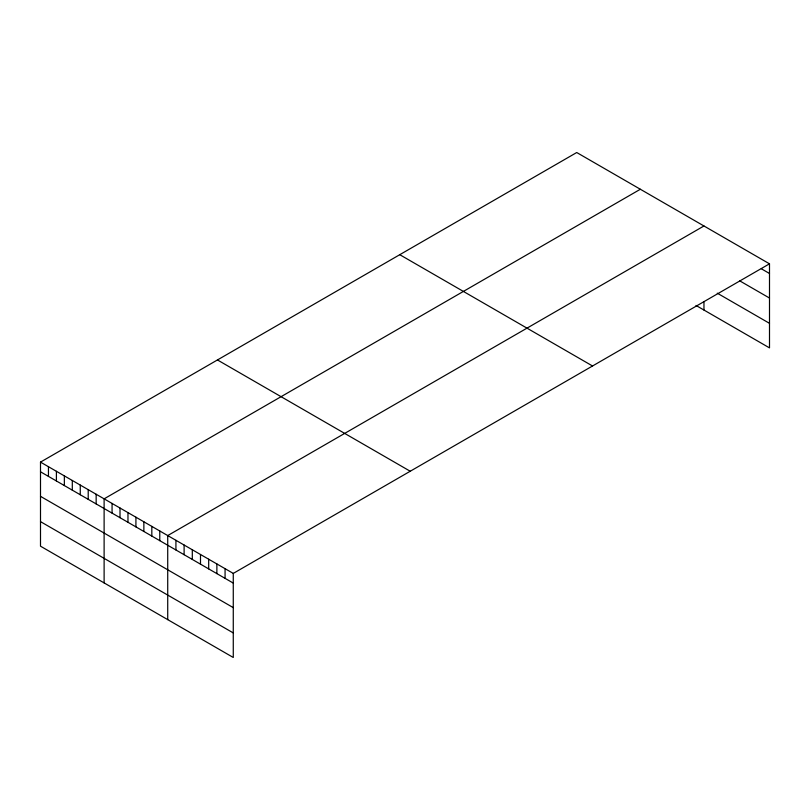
<?xml version="1.0" encoding="UTF-8"?>
<svg xmlns="http://www.w3.org/2000/svg" width="810" height="810" viewBox="0 0 810 810"><rect width="100%" height="100%" fill="white"/><g stroke="black" fill="none" stroke-linecap="round" stroke-linejoin="round"><path stroke-width="1.21" d="M769.5 263.817L233.27 573.409L233.27 657.477L40.5 546.183L40.5 462.115L576.73 152.523L769.5 263.817L769.5 347.885L696.013 305.451M640.346 189.256L104.115 498.849L104.115 582.906M703.961 225.98L167.721 535.572L167.721 619.63M761.309 268.758L769.5 273.496M739.803 280.898L769.5 298.039M717.275 293.179L769.5 323.332M399.775 254.694L592.545 365.988M217.455 359.954L410.225 471.248M40.5 462.115L233.27 573.409M40.5 471.795L233.27 583.089M40.5 496.338L233.27 607.632M40.5 521.63L233.27 632.924M703.961 301.857L703.961 310.038M225.069 568.681L225.069 578.35M216.877 563.952L216.877 573.622M208.686 559.224L208.686 568.893M200.495 554.496L200.495 564.165M192.304 549.767L192.304 559.437M184.113 545.029L184.113 554.708M175.922 540.3L175.922 549.97M159.773 530.985L159.773 540.655M151.824 526.389L151.824 536.058M143.866 521.802L143.866 531.471M135.918 517.205L135.918 526.885M127.97 512.619L127.97 522.288M120.012 508.032L120.012 517.701M112.064 503.435L112.064 513.105M96.157 494.252L96.157 503.931M88.209 489.665L88.209 499.335M80.261 485.079L80.261 494.748M72.303 480.482L72.303 490.151M64.355 475.895L64.355 485.565M56.406 471.298L56.406 480.968M48.448 466.712L48.448 476.381"/></g></svg>
